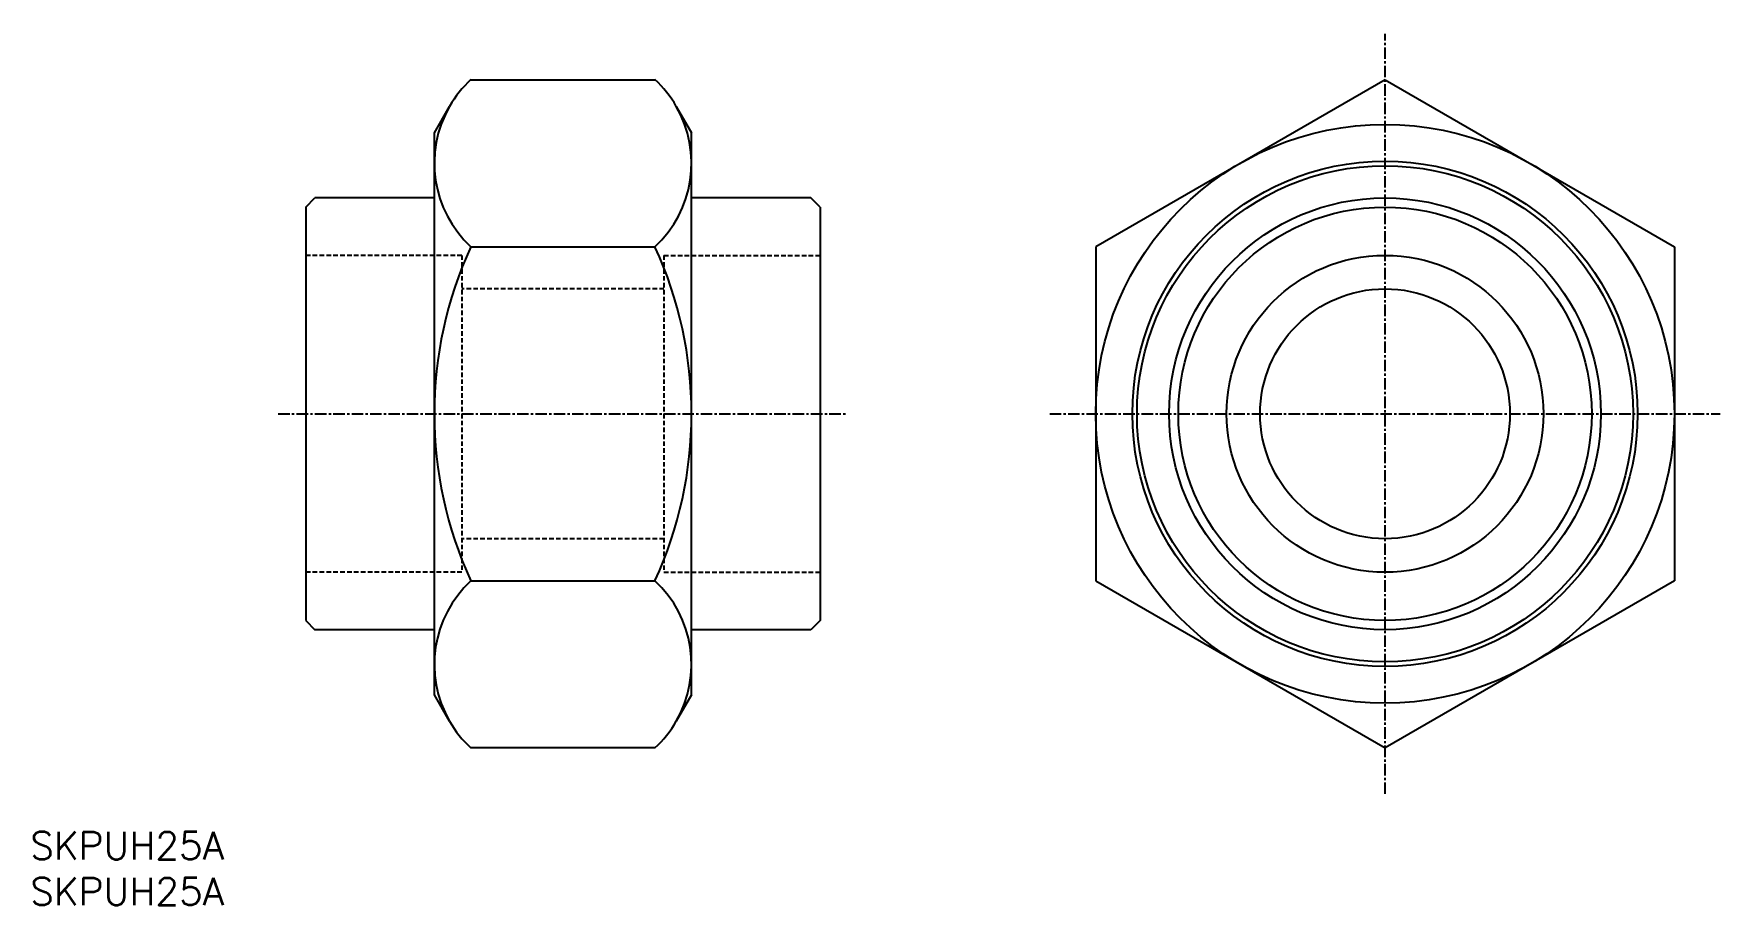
# Model space of a CAD drawing. Extents: x 0 to 184, y 0 to 95.
import ezdxf

# ---------------------------------------------------------------- set-up
doc = ezdxf.new("R2010")
doc.units = 0
doc.linetypes.add('CENTER', pattern=[2, 1.25, -0.25, 0.25, -0.25])
doc.linetypes.add('DASHED', pattern=[0.75, 0.5, -0.25])
doc.layers.get('0').update_dxf_attribs({"linetype": 'CONTINUOUS'})
doc.layers.add('CENTER', color=1, linetype='CENTER')
doc.styles.get("Standard").update_dxf_attribs({"font": 'txt.shx'})

# ---------------------------------------------------------------- blocks, each defined once
blk = doc.blocks.new('*U12')
at = {"color": 7, "linetype": 'CONTINUOUS'}
blk.add_text('SKPUH25A', height=3, dxfattribs=at).set_placement((0, 0))
blk = doc.blocks.new('*U13')
at = {"color": 7, "linetype": 'CONTINUOUS'}
blk.add_text('SKPUH25A', height=3, dxfattribs=at).set_placement((0, 5))

msp = doc.modelspace()

# ---------------------------------------------------------------- linework, layer by layer
at = {"color": 7, "linetype": 'CONTINUOUS'}
for p, q in [((47.98, 89.87), (68.02, 89.87)), ((147.5, 89.87), (116, 71.69)), ((147.5, 89.87), (179, 71.69)), ((44, 84.1), (45.66, 86.97)), ((70.34, 86.97), (72, 84.1)), ((44, 22.9), (44, 84.1)), ((72, 22.9), (72, 84.1)), ((30, 76), (31, 77)), ((30, 76), (30, 31)), ((44, 77), (31, 77)), ((85, 77), (72, 77)), ((86, 76), (85, 77)), ((86, 76), (86, 31)), ((47.98, 71.69), (68.02, 71.69)), ((116, 71.69), (116, 35.31)), ((179, 71.69), (179, 35.31)), ((47.98, 35.31), (68.02, 35.31)), ((116, 35.31), (147.5, 17.13)), ((179, 35.31), (147.5, 17.13)), ((30, 31), (31, 30)), ((44, 30), (31, 30)), ((85, 30), (72, 30)), ((86, 31), (85, 30)), ((45.66, 20.03), (44, 22.9)), ((72, 22.9), (70.34, 20.03)), ((68.02, 17.13), (47.98, 17.13))]:
    msp.add_line(p, q, dxfattribs=at)
at = {"color": 3, "linetype": 'DASHED'}
for p, q in [((47, 70.75), (30, 70.75)), ((47, 70.75), (47, 36.25)), ((69, 70.75), (69, 36.25)), ((69, 70.75), (86, 70.75)), ((69, 67.1), (47, 67.1)), ((69, 39.9), (47, 39.9)), ((47, 36.25), (30, 36.25)), ((69, 36.25), (86, 36.25))]:
    msp.add_line(p, q, dxfattribs=at)
at = {"color": 7, "linetype": 'CONTINUOUS'}
for radius in [31.5, 27.5, 27, 23.5, 22.5, 17.25, 13.6]:
    msp.add_circle((147.5, 53.5), radius, dxfattribs=at)
for centre, radius, start, end in [((56.38, 80.78), 12.38, 132.7344, 150), ((59.62, 80.78), 12.38, 30, 47.2656), ((56.38, 80.78), 12.38, 150, 227.2656), ((59.62, 80.78), 12.38, 312.7344, 30), ((87.55, 53.5), 43.55, 155.318, 204.682), ((28.45, 53.5), 43.55, 335.318, 24.682), ((56.38, 26.22), 12.38, 132.7344, 210), ((59.62, 26.22), 12.38, 330, 47.2656), ((56.38, 26.22), 12.38, 210, 227.2656), ((59.62, 26.22), 12.38, 312.7344, 330)]:
    msp.add_arc(centre, radius, start, end, dxfattribs=at)
at = {"layer": 'CENTER', "color": 1, "linetype": 'CENTER'}
for p, q in [((147.5, 12.13), (147.5, 94.87)), ((27, 53.5), (89, 53.5)), ((111, 53.5), (184, 53.5))]:
    msp.add_line(p, q, dxfattribs=at)

# ---------------------------------------------------------------- block references
at = {"color": 7, "linetype": 'CONTINUOUS'}
for name in ['*U13', '*U12']:
    msp.add_blockref(name, (0, 0), dxfattribs=at)

doc.saveas('drawing.dxf')
